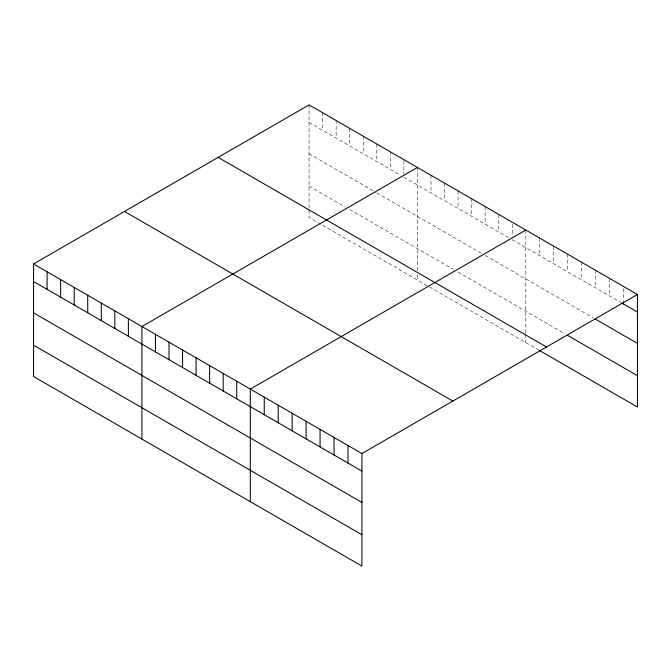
<?xml version="1.0" encoding="UTF-8"?>
<svg xmlns="http://www.w3.org/2000/svg" width="671" height="671" viewBox="0 0 671 671"><rect width="100%" height="100%" fill="white"/><g stroke="black" fill="none" stroke-linecap="round" stroke-linejoin="round"><path stroke-width="0.5" stroke-dasharray="3.35 2.52" d="M309.063 122.449L400.268 175.106M403.883 177.194L509.541 238.197M512.25 239.757L620.876 302.47M309.063 153.793L375.886 192.376M376.792 192.904L481.543 253.378M485.158 255.466L592.963 317.71M309.063 186.093L345.179 206.953M349.7 209.562L453.554 269.516M458.067 272.124L565.049 333.89M320.797 224.223L309.063 217.446L309.063 209.084M322.608 225.263L539.752 350.639M623.493 288.496L623.493 300.885M609.536 278.373L609.536 295.928M595.58 270.321L595.58 287.867M581.623 262.26L581.623 279.807M567.666 254.2L567.666 271.755M553.709 246.14L553.709 263.695M539.752 238.088L539.752 255.634M525.796 230.027L525.796 333.177M525.796 334.217L525.796 342.579M512.25 224.273L512.25 235.63M498.704 214.385L498.704 231.94M485.158 206.567L485.158 224.114M471.612 198.742L471.612 216.297M458.067 190.925L458.067 208.471M444.521 183.099L444.521 200.654M430.975 175.282L430.975 192.837M417.429 167.465L417.429 270.606M417.429 274.791L417.429 280.008M403.883 160.671L403.883 174.091M390.337 151.822L390.337 169.369M376.792 143.997L376.792 161.552M363.246 136.179L363.246 153.726M349.7 128.354L349.7 145.909M336.154 120.537L336.154 138.092M322.608 112.72L322.608 130.266M309.063 104.894L309.063 208.044"/><path stroke-width="1.01" d="M33.55 263.963L361.937 453.554L361.937 566.106L33.55 376.506L33.55 263.963L309.063 104.894L637.45 294.494L637.45 407.037L539.752 350.639M417.429 167.465L141.916 326.525L141.916 439.077M525.796 230.027L250.291 389.088L250.291 501.64M361.937 453.554L637.45 294.494M621.749 302.973L637.45 312.04M595.58 319.22L637.45 343.393M567.666 335.399L637.45 375.693M218.142 157.383L546.529 346.982M124.471 211.466L452.858 401.065M33.55 281.51L361.937 471.101M33.55 312.862L361.937 502.453M33.55 345.162L361.937 534.753M623.493 301.916L623.493 303.98M347.981 445.494L347.981 463.049M334.024 437.442L334.024 454.988M320.067 429.381L320.067 446.928M306.11 421.321L306.11 438.876M292.153 413.269L292.153 430.816M278.205 405.209L278.205 422.755M264.248 397.148L264.248 414.703M236.746 381.271L236.746 398.826M223.191 373.453L223.191 391M209.646 365.628L209.646 383.183M196.1 357.811L196.1 375.357M182.554 349.985L182.554 367.54M169.008 342.168L169.008 359.715M155.462 334.343L155.462 351.898M128.371 318.708L128.371 336.255M114.825 310.883L114.825 328.438M101.279 303.066L101.279 320.612M87.733 295.24L87.733 312.795M74.187 287.423L74.187 304.97M60.642 279.597L60.642 297.152M47.096 271.78L47.096 289.335"/></g></svg>
